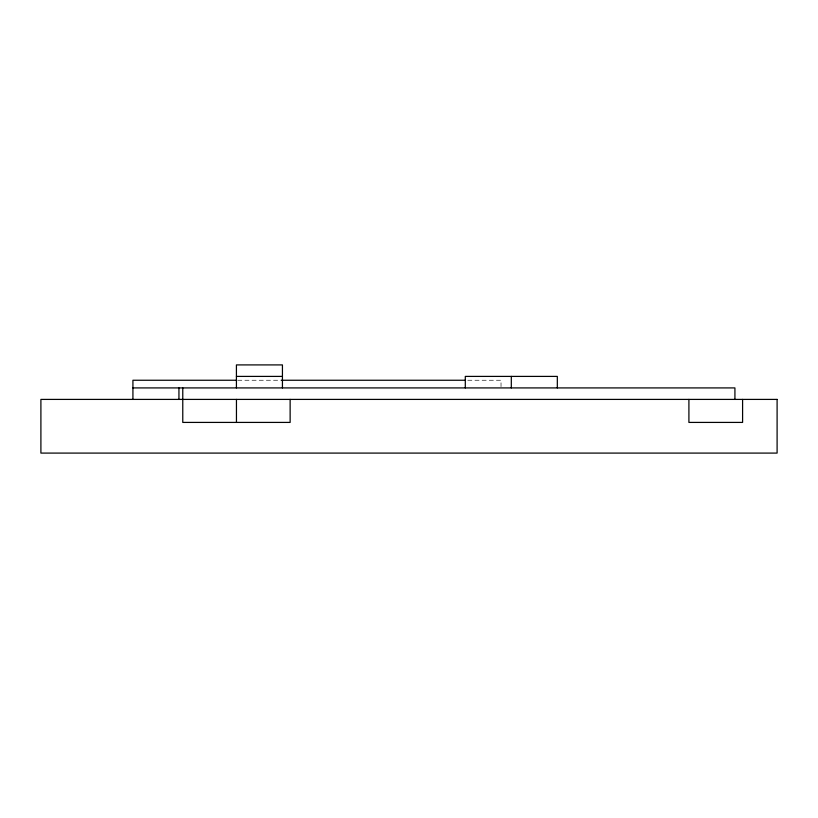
<?xml version="1.0" encoding="UTF-8"?>
<svg xmlns="http://www.w3.org/2000/svg" width="818" height="818" viewBox="0 0 818 818"><rect width="100%" height="100%" fill="white"/><g stroke="black" fill="none" stroke-linecap="round" stroke-linejoin="round"><path stroke-width="0.61" stroke-dasharray="4.09 3.07" d="M237.731 380.247L279.909 380.247M467.794 380.247L501.025 380.247L501.025 386.628"/><path stroke-width="1.23" d="M236.422 376.403L282.435 376.403M236.453 380.247L132.925 380.247L132.925 399.409M281.188 380.247L465.238 380.247M132.925 387.916L734.922 387.916L734.922 399.409M742.591 399.409L742.591 422.415L688.909 422.415L688.909 399.409M557.324 387.916L557.324 376.403L465.299 376.403L465.299 387.916M511.311 376.403L511.311 387.916M290.134 399.409L290.134 422.415L182.772 422.415L182.772 387.916M282.435 387.916L282.435 364.91L236.422 364.91L236.422 387.916M236.453 399.409L236.453 422.415M178.938 387.916L178.938 399.409M777.1 399.409L40.9 399.409L40.9 453.09L777.1 453.09L777.1 399.409"/></g></svg>
